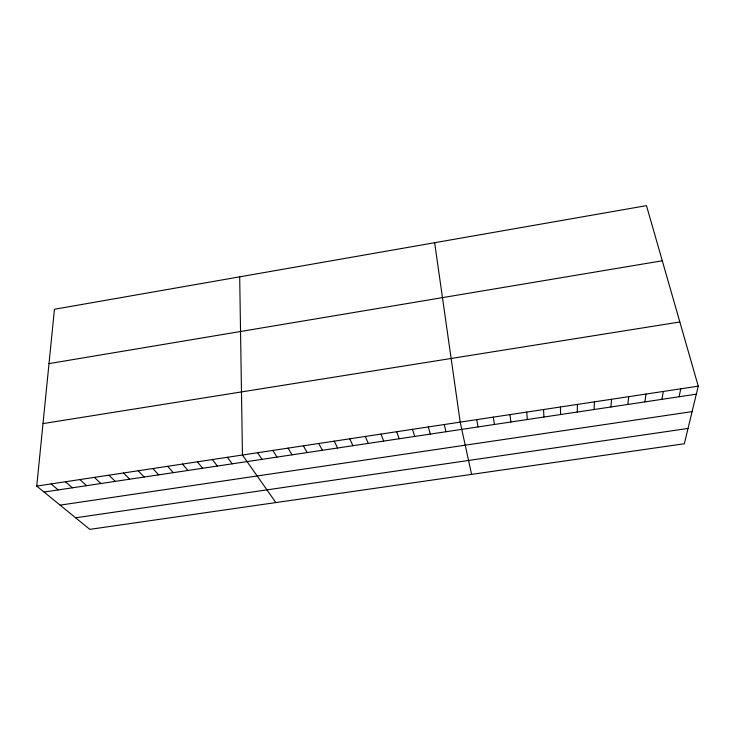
<?xml version="1.0" encoding="UTF-8"?>
<svg xmlns="http://www.w3.org/2000/svg" width="735" height="735" viewBox="0 0 735 735"><rect width="100%" height="100%" fill="white"/><g stroke="black" fill="none" stroke-linecap="round" stroke-linejoin="round"><path stroke-width="1.1" d="M577.278 412.032L577.398 404.425M594.064 409.514L594.44 401.852M610.923 406.979L611.548 399.27M36.75 486.092L54.445 309.27L646.478 205.635L698.25 386.169L684.322 443.747L89.817 529.365L36.75 486.092L698.25 386.169M627.846 404.443L628.737 396.67M644.852 401.889L646.001 394.061M661.932 399.325L663.337 391.443M679.085 396.753L680.757 388.815M49.006 363.614L662.29 260.778M43.007 423.59L679.838 321.985M44.063 492.055L696.311 394.171M60.095 505.129L692.085 411.628M75.622 517.789L688.015 428.45M51.064 483.933L58.194 489.933M65.433 481.756L72.379 487.801M79.867 479.578L86.629 485.67M94.356 477.392L100.925 483.52M108.899 475.196L115.285 481.37M123.498 472.991L129.691 479.202M138.162 470.777L144.161 477.033M152.88 468.553L158.686 474.856M167.663 466.321L173.276 472.66M182.5 464.079L187.912 470.464M197.393 461.828L202.612 468.259M212.36 459.568L217.376 466.045M227.372 457.299L232.186 463.822M275.846 502.575L242.458 455.02L239.693 276.838M257.599 452.732L262 459.347M272.795 450.436L277.003 457.096M288.065 448.129L292.052 454.836M303.39 445.814L307.175 452.567M318.779 443.49L322.353 450.289M334.232 441.156L337.595 448.001M349.75 438.813L352.892 445.704M365.332 436.461L368.253 443.398M380.978 434.1L383.688 441.083M396.689 431.721L399.169 438.758M412.464 429.341L414.724 436.425M428.303 426.943L430.342 434.082M444.216 424.545L446.026 431.73M471.604 474.378L460.193 422.129L434.642 242.715M476.712 419.63L478.062 426.925M493.314 417.131L494.416 424.462M509.989 414.604L510.853 422M526.729 412.078L527.353 419.529M543.542 409.542L543.918 417.039M560.438 406.988L560.566 414.54"/></g></svg>
